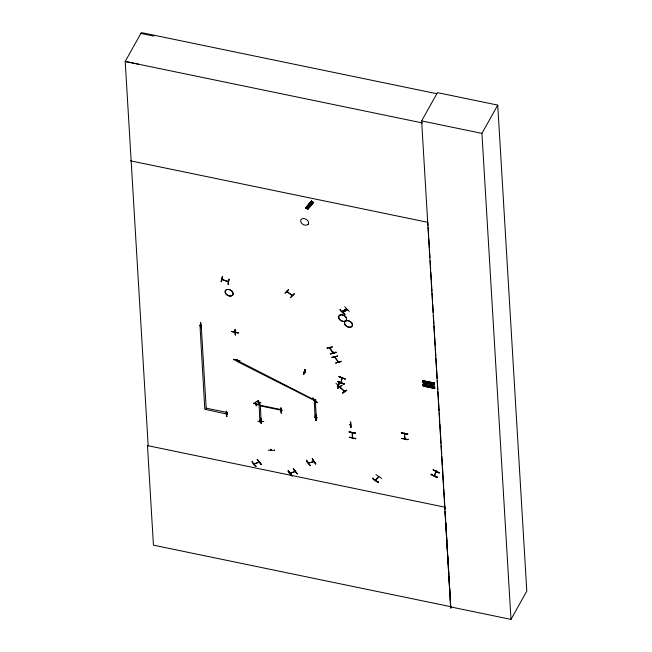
<?xml version="1.0" encoding="UTF-8"?>
<svg xmlns="http://www.w3.org/2000/svg" width="652" height="652" viewBox="0 0 652 652"><rect width="100%" height="100%" fill="white"/><g stroke="black" fill="none" stroke-linecap="round" stroke-linejoin="round"><path stroke-width="0.98" d="M232.65 295.136L232.617 295.234A4.246 2.983 29.2 0 0 229.056 289.594A4.246 2.983 29.2 0 0 225.657 293.555A4.246 2.983 29.2 0 0 232.56 295.201M308.151 224.239L308.119 224.321A4.246 2.983 29.2 0 0 304.557 218.705A4.246 2.983 29.2 0 0 301.151 222.658A4.246 2.983 29.2 0 0 308.054 224.312M315.641 464.053L312.235 458.894M340.939 382.594L342.007 377.932M341.363 382.341L341.485 381.925M342.292 378.201L341.86 378.339L342.512 377.671L342.178 378.404M254.712 463.417L254.035 463.906L259.031 462.015M290.189 473.23L295.185 471.339M294.671 471.535L295.12 471.314M295.323 471.518L290.279 473.425M342.634 393.123C346.114 389.399 350.165 388.845 342.626 393.156L342.43 392.871M378.584 476.808L378.763 476.693M347.214 309.618L342.83 311.949M347.394 309.83L342.96 312.438M292.389 295.552L291.925 295.185M257.263 459.375L261.346 464.493L257.287 459.375M261.15 464.542L257.214 459.554M293.351 468.878L297.304 473.874L293.441 468.707M401.648 438.405L408.03 439.75L408.136 439.236M408.03 439.513L401.632 438.437M422.985 382.504L434.558 384.819L434.46 383.091L422.846 380.695L434.436 383.678L422.871 381.021M422.969 382.17L434.542 384.484L434.509 385.071L422.952 382.642L422.928 382.072M423.099 384.232L423.229 385.886L434.77 388.274L434.664 386.546L423.058 384.15L434.639 387.133L423.083 384.729L434.631 387.101M423.14 385.78L434.737 388.315M423.124 385.56L423.164 386.131L434.713 388.519L434.745 387.94L423.132 385.519L434.688 388.152M434.428 383.669L434.509 382.993M434.509 384.558L422.944 382.455L422.895 380.784L434.468 383.099M434.615 386.758L423.067 384.37M233.497 359.668L239.887 360.809M233.489 359.7L233.603 359.179M349.317 437.353L355.707 438.706L349.293 437.093M404.925 438.837L404.395 433.604M235.193 332.504L235.152 332.952L234.899 332.349M434.118 475.838L434.501 475.055M436.188 471.086L435.846 471.926L436.294 471.673M330.637 353.922L330.572 353.408M336 352.072C319.195 356.75 347.247 349.179 330.629 353.93L336.057 352.504M341.029 361.216L341.069 361.681L335.658 363.017M340.947 361.436L335.658 363.074M308.453 462.83L313.824 461.673M313.889 461.673L308.51 463.026M221.631 281.591L221.15 281.697L222.136 276.88L222.617 276.782M228.208 281.827L222.039 279.529L222.381 278.926M222.682 279.765L222.878 279.3M228.803 279.358L228.176 284.288L228.942 279.121M228.885 279.333L228.184 284.28M404.672 434.126L404.941 433.719M404.941 438.772L404.664 438.209L404.705 438.788M271.289 449.269L271.077 449.277M338.975 376.734L345.291 379.105L339.097 376.481M341.216 382.7L342.243 377.964M338.07 381.281C337.223 382.186 344.378 384.827 344.378 383.661M236.798 360.051L236.529 359.488L236.489 359.945M352.104 432.578L352.349 437.671M434.142 475.789L435.952 471.502M434.566 475.577L434.33 475.944L434.664 475.471M435.821 471.803L436.286 471.029M268.216 450.222L274.402 450.41M303.482 374.15L304.9 369.513L303.506 374.158L303.938 374.085M304.476 372.08L305.226 372.21M338.298 385.911L338.013 385.935M339.032 383.841L337.638 388.486L338.82 383.457M337.638 388.453L339.04 383.808M337.891 381.754L344.207 384.134M340.303 387.288L339.749 387.027L344.59 391.485M239.887 360.776L233.473 359.415M315.902 399.888L315.283 400.393L316.318 417.655L317.157 417.704M378.747 476.759L375.617 480.377L375.65 479.872M437.19 477.606L431.07 474.607L431.306 474.126M433.115 469.97L439.35 472.773M434.403 475.862L436.269 471.616M437.166 477.655L437.402 477.174L435.666 476.302M439.212 473.018L433.221 469.725M329.904 348.29L330.156 347.866C328.119 347.573 334.305 353.897 332.659 352.439M333.205 352.805L332.862 352.349M335.201 357.426L334.908 356.546M338.078 362.113L337.866 361.249M313.987 400.32L236.285 361.029L236.88 359.831M313.791 400.67L314.386 399.472M431.176 474.363L437.264 477.443L431.192 474.338M437.402 477.182L434.77 475.919M345.071 310.792L344.558 310.27M222.242 278.926L222.014 279.341L228.322 281.64M200.58 322.74L200.889 327.964L200.751 322.553M227.581 413.702L227.361 414.207L204.785 409.252L199.96 324.908M206.228 409.154L201.207 325.161M200.889 325.519L201.623 325.144M227.931 281.028L227.719 281.68L227.89 281.191M238.322 332.781L231.933 331.428M235.201 329.92L235.462 335.112L234.973 329.635M235.274 334.835L235.005 329.659M235.356 332.023C235.38 332.862 233.75 332.601 234.427 331.917M234.435 332.096L234.842 332.544M235.07 332.015L234.842 332.422L235.103 332.023M308.958 204.109L310.833 205.388M309.529 203.424L311.395 204.712M310.034 202.821L311.9 204.1M310.596 202.136L312.463 203.424M310.98 201.688L312.846 202.968M311.86 201.346L305.894 207.874L307.85 209.308L313.359 202.389L311.289 201.109L305.698 207.825L306.35 208.265L311.941 201.558L306.253 208.127L305.715 207.841L311.542 201.003M307.736 209.145L313.408 202.291M206.162 408.152L227.475 412.561M236.912 359.244L236.823 359.659M285.283 293.131L288.567 289.773M292.292 295.478L286.888 291.721L287.173 291.142L286.904 291.794M287.703 291.468L287.345 292.112L287.328 291.191M287.304 292.055L287.719 291.705M226.839 416.522L226.651 411.127L226.22 411.273L226.488 416.449L226.977 416.286M291.664 295.258L291.941 294.843M294.142 293.653L294.313 294.109L290.727 297.426M226.717 413.824L227.532 413.564M256.717 405.43L256.236 405.878L255.69 404.224L253.848 403.229M253.709 403.466L254.174 403.026M254.035 403.262L255.6 403.873L255.291 402.317M255.152 402.553L255.633 402.097M259.504 403.653L259.023 404.11L258.477 402.455L256.635 401.461M256.505 401.697L256.961 401.257M258.135 404.525L256.187 403.775M256.831 401.485L258.396 402.105L258.078 400.548M256.578 405.666L256.277 404.126M257.947 400.784L258.42 400.328M260.922 402.757L258.983 402.007M259.374 403.89L259.064 402.357M256.138 404.362L257.809 404.737M261.37 422.162L259.928 422.26L259.097 404.639M258.934 402.594L260.596 402.96M260.335 404.9L261.175 422.512M260.401 405.903L281.705 410.312M421.632 120.913L437.435 92.633L497.737 105.102L526.792 591.128L510.989 619.4L450.695 606.931L421.632 120.913L481.934 133.383L497.737 105.102M263.824 421.526L257.825 421.306M260.792 418.429L261.419 423.678L260.922 418.193M260.376 420.483L260.221 420.956L260.93 421.111M260.979 421.648L261.044 421.844M261.061 423.604L260.873 418.405M280.767 407.818L280.988 413.018L281.477 412.855M256.154 466.27C255.576 467.46 251.273 461.6 252.218 461.274M281.509 410.662L281.64 409.301M281.778 410.483L282.08 410.271M305.299 369.431L304.851 369.529M340.271 309.35C338.551 310.613 352.276 320.181 339.928 309.692M305.177 372.373L305.389 371.917M254.125 464.094L254.85 463.588M349.333 311.428L344.721 306.758M259.17 462.219L258.64 462.423L258.632 461.934M346.709 308.82L342.137 311.566M330.434 347.801L329.993 348.331M274.41 449.913L274.386 450.442M332.675 352.398L333.131 351.99M333.221 352.031L332.936 352.414M332.153 357.377L337.443 356.131M335.095 356.497L334.989 357.003L335.218 356.587M312.952 397.859C311.216 398.869 317.663 403.205 317.663 402.471M332.064 357.63L337.606 356M316.986 417.997L315.079 417.394L314.24 399.782M315.323 399.904L315.136 400.214M338.054 361.2L337.72 361.664M315.299 414.998L315.918 420.247L315.429 414.762M314.883 417.052C315.136 417.956 315.283 417.736 314.843 417.321M316.269 414.933L316.407 420.344L315.804 415.071M336 383.254L340.637 388.038M315.568 420.165L315.372 414.974M292.308 475.593C291.688 476.726 287.45 471.037 288.323 470.638M288.371 470.605L292.12 475.83M337.483 385.34L337.801 386.171M341.917 378.364L342.121 377.883M337.622 388.299L341.901 385.495M341.045 382.219L341.322 381.77M290.865 472.741L290.425 473.433M342.055 385.34L337.361 388.046M295.266 471.559L294.785 471.257M339.969 386.97L344.541 391.436L343.963 391.143L344.223 390.678M306.872 460.125C305.079 460.719 310.124 466.115 310.303 465.275M312.145 458.943L315.87 464.02L312.3 458.723M350.719 422.3L350.988 427.5L350.491 422.015M350.711 427.394L350.523 422.048M349.953 424.476C350.776 425.169 349.863 425.12 349.945 424.297M355.536 433.026L349.024 431.926L355.43 433.197M352.3 432.855L352.52 432.904M352.732 436.93L352.341 437.174M355.813 438.209L355.699 438.739M372.871 478.136C371.876 478.812 378.168 483.197 378.445 482.015M375.935 474.607L381.632 478.364M429.171 381.893L429.277 383.62M407.818 434.036L401.428 432.716M430.344 382.137L430.45 383.865M429.383 385.348L429.481 387.076M431.388 382.349L431.494 384.077M430.556 385.593L430.654 387.321M432.561 382.594L432.659 384.321M404.672 438.714L404.623 433.197M404.362 433.71L404.623 433.246M404.419 434.126L404.843 433.238M431.591 385.805L431.697 387.532M433.344 382.757L433.441 384.484M432.765 386.041L432.871 387.769M433.547 386.204L433.653 387.932M405.055 437.965L404.925 438.372M436.498 471.135L436.123 471.958M450.695 606.931L450.336 598.569M451.657 606.637L450.679 608.389L445.748 522.415M378.282 482.268L372.708 478.389L378.323 482.211M258.469 462.227L259.113 462.211L254.247 464.085M290.14 473.246L290.841 473.238M349.782 424.599L350.352 424.688M312.805 398.079L317.491 402.716M344.248 310.45L345.022 310.743M305.935 207.996L311.485 201.166M306.098 208.102L311.925 201.558M307.198 208.868L312.993 202.136M307.768 209.096L313.425 202.601M378.535 476.604L375.446 480.174M252.063 461.494L256 466.49M287.964 470.931L291.917 475.911M292.153 475.813L288.233 470.793M338.217 385.951L337.817 386.09M310.14 465.487L306.685 460.353M284.94 293.139L288.298 289.618M290.637 297.402L294.085 293.856M260.67 421.657L261.093 422.137M271.338 450.157L271.142 449.619M226.766 413.865L227.336 414.183M260.849 421.111L260.213 420.776L260.857 420.915M281.843 410.744L281.216 410.597M304.525 371.917L305.144 372.162M221.158 281.688L222.413 276.953M337.687 385.984L338.086 385.699M315.755 400.214L315.397 400.475M341.933 311.403L346.399 308.795M270.882 449.587L271.126 450.165M332.438 347.003L326.848 348.192L332.292 346.799M352.593 437.745L352.333 432.675M293.286 468.935L297.222 473.931M329.684 347.866L330.173 348.217M331.868 357.337L337.475 356.236M334.72 357.068L338.29 362.047L334.965 357.011M311.444 201.142L311.892 201.533M312.83 202.185L313.327 202.438M201.338 325.617L200.767 325.267L201.468 325.617M314.851 417.345L315.34 417.459M316.856 417.997L316.318 417.891M140.873 33.423L153.807 36.031M138.134 64.067L125.208 61.467L148.183 445.821L147.491 445.683M436.734 93.701L141.337 32.6L125.208 61.467L422.594 122.975M130.457 160.816L427.842 222.332L428.03 225.372M199.765 325.258L201.003 325.519M422.863 380.923L434.485 383.433M314.044 400.132L315.283 400.393M401.322 432.887L407.72 434.208M404.81 433.93L404.362 434.118M258.901 404.99L281.444 409.66M450.825 606.694L153.44 545.178L147.482 445.609L444.876 507.191L444.99 509.22L444.452 500.1M231.802 331.395L238.208 333.033M231.835 331.591L238.241 332.936M281.273 410.426L281.827 410.524M305.038 372.341L304.606 372.162M339.007 376.636L345.324 379.016M337.948 385.902L337.386 385.666L337.899 386.065M433.156 469.88L439.261 472.928M236.676 360.181L314.183 399.823M287.076 291.623L292.324 295.543M344.745 310.319L344.297 310.58M306.473 207.124L308.339 208.404M329.936 347.858L333.262 352.903M258.29 400.564L258.852 402.243M255.502 402.333L256.057 404.012M481.934 133.383L510.989 619.4M428.144 227.401L428.69 236.521M428.812 238.55L429.358 247.678M429.481 249.7L429.97 257.809M430.149 260.857L430.63 268.966M430.817 272.006L431.298 280.115M431.42 282.145L431.966 291.265M432.089 293.294L432.569 301.403M432.757 304.443L433.238 312.552M433.417 315.592L433.906 323.702M434.028 325.731L434.574 334.859M434.697 336.888L435.243 346.008M435.357 348.038L435.846 356.147M435.968 358.176L436.514 367.296M436.636 369.325L437.182 378.445M437.296 380.475L437.842 389.603M437.965 391.624L438.454 399.733M438.576 401.762L439.122 410.89M439.236 412.912L439.782 422.04M439.904 424.069L441.054 443.327M441.176 445.357L441.722 454.477M441.844 456.506L442.39 465.634M442.512 467.655L443.662 486.922M443.784 488.943L444.33 498.071M445.666 520.394L445.12 511.258L445.634 520.386M445.789 522.423L446.27 530.549M446.392 532.578L446.938 541.714M447.06 543.744L447.606 552.88M447.728 554.909L448.274 564.053M448.397 566.083L448.886 574.2M449 576.229L449.554 585.374M449.668 587.403L450.214 596.539M424.093 380.947L424.199 382.675M424.297 384.403L424.403 386.131M407.696 434.289L401.306 432.969M227.271 412.912L227.336 413.922M355.413 433.278L349.024 431.926M281.061 407.85L281.346 413.091M305.128 369.611L303.734 374.256L305.128 369.611M337.948 381.526L344.256 383.93L337.964 381.493M341.55 381.803L341.33 382.333L341.534 381.852M261.085 422.064L260.914 421.559L261.085 422.064M225.698 293.457A4.262 2.991 29.2 0 0 232.625 295.111A4.262 2.991 29.2 0 0 229.113 289.488A4.262 2.991 29.2 0 0 225.698 293.457M345.022 324.81A4.254 2.991 29.2 0 0 351.933 326.399A4.254 2.991 29.2 0 0 348.355 320.792A4.254 2.991 29.2 0 0 345.022 324.81M345.079 324.696A4.262 2.991 29.2 0 0 352.007 326.285A4.262 2.991 29.2 0 0 348.421 320.678A4.262 2.991 29.2 0 0 345.079 324.696M339.195 318.901A4.254 2.991 29.2 0 0 346.106 320.491A4.254 2.991 29.2 0 0 342.528 314.883A4.254 2.991 29.2 0 0 339.195 318.901A4.254 2.991 29.2 0 0 346.098 320.491A4.254 2.991 29.2 0 0 342.52 314.892A4.254 2.991 29.2 0 0 339.187 318.909"/></g></svg>
